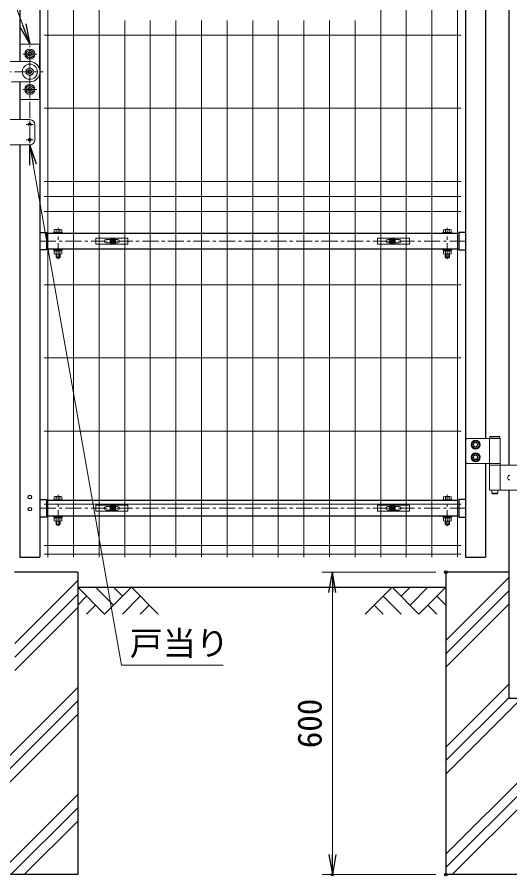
# Model space of a CAD drawing. Units: millimetres, scale not verified. Extents: x -4200 to 4200, y -2970 to 2970.
# Drawn here: x -2614 to -1637, y -925 to 779 of the extents above; entities that cross this region are included whole.
import ezdxf
from ezdxf.enums import TextEntityAlignment as Align

# ---------------------------------------------------------------- set-up
doc = ezdxf.new("R2010")
doc.units = ezdxf.units.MM
doc.header["$LTSCALE"] = 10
doc.header["$PDMODE"] = 32
doc.header["$PDSIZE"] = 5
doc.linetypes.add('USER1', pattern=[50.8, 31.75, -6.35, 6.35, -6.35])
for name, color, linetype, lineweight in [('0-0_D-STR-TXT', 7, 'Continuous', 13), ('0-1_D-STR1', 1, 'Continuous', 25), ('0-2_D-STR-DIM', 7, 'Continuous', 13), ('0-3_0', 7, 'Continuous', 25), ('0-4_Defpoints', 6, 'Continuous', 25), ('0-5_D-DCR-HCH', 7, 'Continuous', 13), ('0-6_D-STR4', 7, 'Continuous', 25), ('0-7_D-BGD', 7, 'Continuous', 25), ('0-8_D-STR3', 3, 'Continuous', 13), ('0-9_D-BMK', 2, 'USER1', 13), ('0-A_D-STR2', 7, 'Continuous', 13)]:
    doc.layers.add(name, color=color, linetype=linetype, lineweight=lineweight)
doc.styles.add('ＭＳ ゴシック', font='')
doc.styles.get('ＭＳ ゴシック').set_extended_font_data('MS Gothic')

# ---------------------------------------------------------------- blocks, each defined once
blk = doc.blocks.new('_Open')
at = {"layer": '0-3_0'}
blk.add_line((-10, 1.667), (0, 0), dxfattribs=at)
blk.add_lwpolyline([(-10, -1.667), (0, 0), (-10, 0)], dxfattribs=at)
blk = doc.blocks.new('U5')
at = {"layer": '0-1_D-STR1'}
for p, q in [((100, 14150), (100, 10130)), ((500, 14150), (500, 300)), ((8940, 14150), (8940, 300)), ((9340, 13270), (9340, 2655)), ((100, 9730), (100, 8980)), ((100, 8480), (100, 300)), ((500, 6742), (630, 6742)), ((630, 6742), (630, 6393)), ((8810, 6722.5), (630, 6722.5)), ((8940, 6742), (8810, 6742)), ((8810, 6742), (8810, 6393)), ((630, 6393), (500, 6393)), ((8810, 6412.5), (630, 6412.5)), ((8810, 6393), (8940, 6393)), ((9340, 2155), (9340, 300)), ((500, 1442), (630, 1442)), ((630, 1442), (630, 1093)), ((8810, 1422.5), (630, 1422.5)), ((8810, 1442), (8810, 1093)), ((8940, 1442), (8810, 1442)), ((630, 1093), (500, 1093)), ((8810, 1112.5), (630, 1112.5)), ((8810, 1093), (8940, 1093)), ((100, 300), (500, 300)), ((8940, 300), (9340, 300))]:
    blk.add_line(p, q, dxfattribs=at)
for centre in [(300, 1490), (300, 1250)]:
    blk.add_circle(centre, 35, dxfattribs=at)
at = {"layer": '0-4_Defpoints'}
for centre in [(1950, 6567.5), (7490, 6567.5), (1950, 1267.5), (7490, 1267.5)]:
    blk.add_circle(centre, 40, dxfattribs=at)
at = {"layer": '0-8_D-STR3'}
for p, q in [((110, 10480), (110, 10130)), ((490, 10480), (110, 10480)), ((300, 10360.8), (230, 10320.4)), ((230, 10239.6), (230, 10320.4)), ((300, 10199.2), (230, 10239.6)), ((300, 10360.8), (370, 10320.4)), ((300, 10199.2), (370, 10239.6)), ((370, 10239.6), (370, 10320.4)), ((-180, 10130), (300, 10130)), ((300, 10010.8), (230, 9970.4)), ((230, 9889.6), (230, 9970.4)), ((300, 9849.2), (230, 9889.6)), ((300, 10010.8), (370, 9970.4)), ((300, 9849.2), (370, 9889.6)), ((370, 9889.6), (370, 9970.4)), ((-60, 9730), (300, 9730)), ((110, 9380), (110, 9730)), ((490, 9867.6), (490, 9380)), ((300, 9660.8), (230, 9620.4)), ((300, 9660.8), (230, 9620.4)), ((230, 9539.6), (230, 9620.4)), ((230, 9620.4), (230, 9539.6)), ((300, 9660.8), (370, 9620.4)), ((300, 9660.8), (370, 9620.4)), ((370, 9539.6), (370, 9620.4)), ((370, 9620.4), (370, 9539.6)), ((490, 9380), (110, 9380)), ((300, 9499.2), (230, 9539.6)), ((300, 9499.2), (230, 9539.6)), ((300, 9499.2), (370, 9539.6)), ((300, 9499.2), (370, 9539.6)), ((-200, 8980), (300, 8980)), ((400, 8580), (400, 8880)), ((-200, 8480), (300, 8480)), ((770, 6738.5), (770, 6722.5)), ((770, 6738.5), (950, 6738.5)), ((770, 6722.5), (950, 6722.5)), ((785, 6738.5), (785, 6793)), ((935, 6738.5), (785, 6738.5)), ((916.3, 6798.5), (803.8, 6798.5)), ((822.5, 6738.5), (822.5, 6793)), ((897.5, 6738.5), (897.5, 6793)), ((935, 6738.5), (935, 6793)), ((950, 6738.5), (950, 6722.5)), ((8490, 6738.5), (8490, 6722.5)), ((8670, 6738.5), (8490, 6738.5)), ((8670, 6722.5), (8490, 6722.5)), ((8505, 6738.5), (8505, 6793)), ((8505, 6738.5), (8655, 6738.5)), ((8523.7, 6798.5), (8636.2, 6798.5)), ((8542.5, 6738.5), (8542.5, 6793)), ((8617.5, 6738.5), (8617.5, 6793)), ((8655, 6738.5), (8655, 6793)), ((8670, 6738.5), (8670, 6722.5)), ((770, 6412.5), (770, 6396.5)), ((770, 6412.5), (950, 6412.5)), ((770, 6396.5), (950, 6396.5)), ((785, 6376.5), (785, 6317)), ((803.8, 6311.5), (916.3, 6311.5)), ((820, 6248.5), (820, 6311.5)), ((822.5, 6376.5), (822.5, 6317)), ((830, 6238.5), (830, 6311.5)), ((863.8, 6376.5), (852.2, 6396.5)), ((870.7, 6376.5), (859.1, 6396.5)), ((890, 6238.5), (890, 6311.5)), ((897.5, 6376.5), (897.5, 6317)), ((900, 6248.5), (900, 6311.5)), ((935, 6376.5), (935, 6317)), ((950, 6412.5), (950, 6396.5)), ((8490, 6412.5), (8490, 6396.5)), ((8670, 6412.5), (8490, 6412.5)), ((8670, 6396.5), (8490, 6396.5)), ((8505, 6376.5), (8505, 6317)), ((8636.2, 6311.5), (8523.7, 6311.5)), ((8540, 6248.5), (8540, 6311.5)), ((8542.5, 6376.5), (8542.5, 6317)), ((8550, 6238.5), (8550, 6311.5)), ((8569.3, 6376.5), (8580.8, 6396.5)), ((8576.2, 6376.5), (8587.8, 6396.5)), ((8610, 6238.5), (8610, 6311.5)), ((8617.5, 6376.5), (8617.5, 6317)), ((8620, 6248.5), (8620, 6311.5)), ((8655, 6376.5), (8655, 6317)), ((8670, 6412.5), (8670, 6396.5)), ((820, 6248.5), (830, 6238.5)), ((820, 6248.5), (900, 6248.5)), ((890, 6238.5), (830, 6238.5)), ((890, 6238.5), (900, 6248.5)), ((8550, 6238.5), (8540, 6248.5)), ((8620, 6248.5), (8540, 6248.5)), ((8550, 6238.5), (8610, 6238.5)), ((8620, 6248.5), (8610, 6238.5)), ((8940, 2605), (8940, 2205)), ((9630, 2655), (8990, 2655)), ((9414, 2655), (9414, 2155)), ((9432, 2695), (9422, 2685)), ((9422, 2685), (9422, 2655)), ((9622, 2655), (9422, 2655)), ((9612, 2695), (9432, 2695)), ((9622, 2685), (9622, 2655)), ((9630, 2655), (9630, 2155)), ((8990, 2155), (9630, 2155)), ((9414, 2125), (10334, 2125)), ((9414, 2125), (9414, 1625)), ((9417, 2155), (9627, 2155)), ((9417, 2155), (9417, 2125)), ((9417, 2125), (9627, 2125)), ((9627, 2155), (9627, 2125)), ((9630, 2125), (9630, 1625)), ((9775, 1875), (9775.1, 1875)), ((10334, 1625), (9414, 1625)), ((9462, 1625), (9462, 1565)), ((9582, 1565), (9462, 1565)), ((9472, 1555), (9462, 1565)), ((9572, 1555), (9472, 1555)), ((9572, 1555), (9582, 1565)), ((9582, 1625), (9582, 1565)), ((770, 1438.5), (770, 1422.5)), ((770, 1438.5), (950, 1438.5)), ((770, 1422.5), (950, 1422.5)), ((785, 1438.5), (785, 1493)), ((935, 1438.5), (785, 1438.5)), ((916.3, 1498.5), (803.8, 1498.5)), ((822.5, 1438.5), (822.5, 1493)), ((897.5, 1438.5), (897.5, 1493)), ((935, 1438.5), (935, 1493)), ((950, 1438.5), (950, 1422.5)), ((8490, 1438.5), (8490, 1422.5)), ((8670, 1438.5), (8490, 1438.5)), ((8670, 1422.5), (8490, 1422.5)), ((8505, 1438.5), (8505, 1493)), ((8505, 1438.5), (8655, 1438.5)), ((8523.7, 1498.5), (8636.2, 1498.5)), ((8542.5, 1438.5), (8542.5, 1493)), ((8617.5, 1438.5), (8617.5, 1493)), ((8655, 1438.5), (8655, 1493)), ((8670, 1438.5), (8670, 1422.5)), ((770, 1112.5), (770, 1096.5)), ((770, 1112.5), (950, 1112.5)), ((770, 1096.5), (950, 1096.5)), ((785, 1076.5), (785, 1017)), ((822.5, 1076.5), (822.5, 1017)), ((863.8, 1076.5), (852.2, 1096.5)), ((870.7, 1076.5), (859.1, 1096.5)), ((897.5, 1076.5), (897.5, 1017)), ((935, 1076.5), (935, 1017)), ((950, 1112.5), (950, 1096.5)), ((8490, 1112.5), (8490, 1096.5)), ((8670, 1112.5), (8490, 1112.5)), ((8670, 1096.5), (8490, 1096.5)), ((8505, 1076.5), (8505, 1017)), ((8542.5, 1076.5), (8542.5, 1017)), ((8569.3, 1076.5), (8580.8, 1096.5)), ((8576.2, 1076.5), (8587.8, 1096.5)), ((8617.5, 1076.5), (8617.5, 1017)), ((8655, 1076.5), (8655, 1017)), ((8670, 1112.5), (8670, 1096.5)), ((803.8, 1011.5), (916.3, 1011.5)), ((820, 948.5), (820, 1011.5)), ((820, 948.5), (830, 938.5)), ((820, 948.5), (900, 948.5)), ((830, 938.5), (830, 1011.5)), ((890, 938.5), (830, 938.5)), ((890, 938.5), (890, 1011.5)), ((890, 938.5), (900, 948.5)), ((900, 948.5), (900, 1011.5)), ((8636.2, 1011.5), (8523.7, 1011.5)), ((8540, 948.5), (8540, 1011.5)), ((8550, 938.5), (8540, 948.5)), ((8620, 948.5), (8540, 948.5)), ((8550, 938.5), (8550, 1011.5)), ((8550, 938.5), (8610, 938.5)), ((8610, 938.5), (8610, 1011.5)), ((8620, 948.5), (8610, 938.5)), ((8620, 948.5), (8620, 1011.5))]:
    blk.add_line(p, q, dxfattribs=at)
for points in [[(490, 9992.4), (490, 9992.4), (490, 10480)], [(937, 6376.5), (783, 6376.5), (783, 6396.5)], [(937, 6376.5), (937, 6396.5), (783, 6396.5)], [(8503, 6376.5), (8657, 6376.5), (8657, 6396.5)], [(8503, 6376.5), (8503, 6396.5), (8657, 6396.5)], [(9612, 2695), (9622, 2685), (9422, 2685)], [(937, 1076.5), (783, 1076.5), (783, 1096.5)], [(937, 1076.5), (937, 1096.5), (783, 1096.5)], [(8503, 1076.5), (8657, 1076.5), (8657, 1096.5)], [(8503, 1076.5), (8503, 1096.5), (8657, 1096.5)]]:
    blk.add_lwpolyline(points, dxfattribs=at)
for points in [[(9140, 2611), (9069.9, 2570.5), (9069.9, 2489.5), (9140, 2449), (9210.1, 2489.5), (9210.1, 2570.5)], [(9140, 2361), (9069.9, 2320.5), (9069.9, 2239.5), (9140, 2199), (9210.1, 2239.5), (9210.1, 2320.5)]]:
    blk.add_lwpolyline(points, close=True, dxfattribs=at)
for centre, radius in [((300, 10280), 100), ((300, 10280), 70), ((300, 10280), 40), ((300, 10280), 35), ((300, 9930), 150), ((300, 9930), 70), ((300, 9930), 40), ((300, 9930), 35), ((300, 9580), 100), ((300, 9580), 100), ((300, 9580), 70), ((300, 9580), 70), ((300, 9580), 40), ((300, 9580), 40), ((300, 9580), 35), ((300, 9580), 35), ((300, 8880), 30), ((300, 8580), 30), ((9140, 2530), 90), ((9140, 2530), 70.3), ((9140, 2530), 45), ((9140, 2530), 45), ((9140, 2530), 40), ((9140, 2280), 90), ((9140, 2280), 70.3), ((9140, 2280), 45), ((9140, 2280), 45), ((9140, 2280), 40)]:
    blk.add_circle(centre, radius, dxfattribs=at)
for centre, radius, start, end in [((300, 9930), 200, 270, 89.99983), ((300, 8880), 100, 0, 90), ((300, 8580), 100, 270, 0.00001), ((803.8, 6764), 34.5, 57.13278, 122.86722), ((860, 6668.6), 129.9, 73.22135, 106.77865), ((916.3, 6764), 34.5, 57.13278, 122.86722), ((8523.7, 6764), 34.5, 57.13278, 122.86722), ((8580, 6668.6), 129.9, 73.22135, 106.77865), ((8636.2, 6764), 34.5, 57.13278, 122.86722), ((803.8, 6346), 34.5, 237.13278, 302.86722), ((860, 6441.4), 129.9, 253.22135, 286.77865), ((916.3, 6346), 34.5, 237.13278, 302.86722), ((8523.7, 6346), 34.5, 237.13278, 302.86722), ((8580, 6441.4), 129.9, 253.22135, 286.77865), ((8636.2, 6346), 34.5, 237.13278, 302.86722), ((8990, 2605), 50, 90, 180), ((8990, 2205), 50, 180, 270), ((9820, 1875), 45, 90, 180), ((9820, 1875), 45, 180, 270), ((803.8, 1464), 34.5, 57.13278, 122.86722), ((860, 1368.6), 129.9, 73.22135, 106.77865), ((916.3, 1464), 34.5, 57.13278, 122.86722), ((8523.7, 1464), 34.5, 57.13278, 122.86722), ((8580, 1368.6), 129.9, 73.22135, 106.77865), ((8636.2, 1464), 34.5, 57.13278, 122.86722), ((803.8, 1046), 34.5, 237.13278, 302.86722), ((860, 1141.4), 129.9, 253.22135, 286.77865), ((916.3, 1046), 34.5, 237.13278, 302.86722), ((8523.7, 1046), 34.5, 237.13278, 302.86722), ((8580, 1141.4), 129.9, 253.22135, 286.77865), ((8636.2, 1046), 34.5, 237.13278, 302.86722)]:
    blk.add_arc(centre, radius, start, end, dxfattribs=at)
at = {"layer": '0-9_D-BMK'}
for p, q in [((300, 8510), (300, 10450)), ((158.8, 10280), (441.2, 10280)), ((-512.1, 9930), (568.4, 9930)), ((158.8, 9580), (441.2, 9580)), ((231.1, 8880), (368.9, 8880)), ((231.1, 8580), (368.9, 8580)), ((860, 6214), (860, 6834.9)), ((8580, 6214), (8580, 6834.9)), ((500, 6567.5), (8940, 6567.5)), ((860, 914), (860, 1534.9)), ((8580, 914), (8580, 1534.9)), ((500, 1267.5), (8940, 1267.5))]:
    blk.add_line(p, q, dxfattribs=at)
blk = doc.blocks.new('A$C1aa64d16')
at = {"layer": '0-8_D-STR3'}
for p, q in [((-339.9, 60), (295.1, 60)), ((-339.9, -60), (-339.9, 60)), ((-137.4, 35), (-45.6, 35)), ((-18.5, 4.2), (-31.5, 3.9)), ((-31.5, 3.9), (-31.5, -4)), ((-4, 31.5), (-4.2, 18.5)), ((-4, 31.5), (4, 31.5)), ((4, 31.5), (4.2, 18.5)), ((18.5, 4.2), (31.5, 3.9)), ((31.5, 3.9), (31.5, -4)), ((45.6, 35), (92.6, 35)), ((-137.4, -35), (-45.6, -35)), ((-18.5, -4.2), (-31.5, -4)), ((-4, -31.5), (-4.2, -18.5)), ((18.5, -4.2), (31.5, -4)), ((45.6, -35), (92.6, -35))]:
    blk.add_line(p, q, dxfattribs=at)
for points in [[(-339.9, -60), (295.1, -60), (295.1, 60)], [(-4, -31.5), (4, -31.5), (4.2, -18.5)]]:
    blk.add_lwpolyline(points, dxfattribs=at)
for radius in [57.5, 52.5]:
    blk.add_circle((0, 0), radius, dxfattribs=at)
for centre, radius, start, end in [((-137.4, 0), 35, 90, 270), ((-19.1, 19), 14.9, 270, 0), ((19.1, 19), 14.9, 180, 270), ((92.6, 0), 35, 270, 90), ((-19.1, -19), 14.9, 0, 90), ((19.1, -19), 14.9, 90, 180)]:
    blk.add_arc(centre, radius, start, end, dxfattribs=at)
blk = doc.blocks.new('A$Cf29bf4b8')
at = {"layer": '0-8_D-STR3'}
for p, q in [((-295.2, 60), (339.8, 60)), ((-295.2, -60), (-295.2, 60)), ((-92.7, 35), (-45.6, 35)), ((-18.5, 4.2), (-31.5, 3.9)), ((-31.5, 3.9), (-31.5, -4)), ((-4, 31.5), (-4.2, 18.5)), ((-4, 31.5), (4, 31.5)), ((4, 31.5), (4.2, 18.5)), ((18.5, 4.2), (31.5, 3.9)), ((31.5, 3.9), (31.5, -4)), ((45.6, 35), (137.3, 35)), ((-92.7, -35), (-45.6, -35)), ((-18.5, -4.2), (-31.5, -4)), ((-4, -31.5), (-4.2, -18.5)), ((18.5, -4.2), (31.5, -4)), ((45.6, -35), (137.3, -35))]:
    blk.add_line(p, q, dxfattribs=at)
for points in [[(-295.2, -60), (339.8, -60), (339.8, 60)], [(-4, -31.5), (4, -31.5), (4.2, -18.5)]]:
    blk.add_lwpolyline(points, dxfattribs=at)
for radius in [57.5, 52.5]:
    blk.add_circle((0, 0), radius, dxfattribs=at)
for centre, radius, start, end in [((-92.7, 0), 35, 90, 270), ((-19.1, 19), 14.9, 270, 0), ((19.1, 19), 14.9, 180, 270), ((137.3, 0), 35, 270, 90), ((-19.1, -19), 14.9, 0, 90), ((19.1, -19), 14.9, 90, 180)]:
    blk.add_arc(centre, radius, start, end, dxfattribs=at)

msp = doc.modelspace()

# ---------------------------------------------------------------- linework, layer by layer
at = {"layer": '0-0_D-STR-TXT'}
for points in [[(-3055.97, 1270.03), (-2792.64, 1270.03), (-2602.94, 763.15)], [(-2205.74, -506.76), (-2406.8, -506.76), (-2581.97, 486.29)]]:
    msp.add_lwpolyline(points, dxfattribs=at)
at = {"layer": '0-1_D-STR1'}
for p, q in [((-1638.92, 951.68), (-1638.92, -109.82)), ((-1638.92, -159.82), (-1638.92, -572.32)), ((-1638.92, -572.32), (-1588.92, -572.32))]:
    msp.add_line(p, q, dxfattribs=at)
at = {"layer": '0-2_D-STR-DIM'}
for p, q in [((-1783.92, -322.32), (-2008.92, -322.32)), ((-1988.92, -362.32), (-1988.92, -882.32)), ((-1783.92, -922.32), (-2008.92, -922.32))]:
    msp.add_line(p, q, dxfattribs=at)
at = {"layer": '0-4_Defpoints'}
for p in [(-1763.92, -322.32), (-1988.92, -922.32), (-1763.92, -922.31), (-1763.92, -922.32)]:
    msp.add_point(p, dxfattribs=at)
at = {"layer": '0-5_D-DCR-HCH'}
for p, q in [((-2618.91, -464.13), (-2493.92, -339.14)), ((-1763.92, -457.66), (-1638.91, -332.66)), ((-2440.7, -405.53), (-2493.92, -352.31)), ((-2422.97, -387.79), (-2458.44, -352.31)), ((-2387.49, -352.31), (-2440.7, -405.53)), ((-2405.14, -370.14), (-2422.97, -352.31)), ((-2387.49, -352.31), (-2334.28, -405.53)), ((-1870.34, -352.28), (-1923.55, -405.49)), ((-1852.6, -370.01), (-1834.87, -352.28)), ((-1834.87, -387.75), (-1799.39, -352.28)), ((-2618.91, -490.65), (-2493.92, -365.65)), ((-2476.18, -370.05), (-2493.92, -387.71)), ((-2369.76, -370.05), (-2405.39, -405.53)), ((-1888.08, -370.01), (-1852.44, -405.49)), ((-1781.65, -370.01), (-1763.92, -387.67)), ((-1763.92, -484.18), (-1638.91, -359.18)), ((-2458.44, -387.79), (-2476.26, -405.53)), ((-2352.02, -387.79), (-2369.84, -405.53)), ((-1905.82, -387.75), (-1888, -405.49)), ((-1799.39, -387.75), (-1781.57, -405.49)), ((-1763.92, -510.7), (-1638.91, -385.7)), ((-2618.91, -517.17), (-2493.92, -392.17)), ((-1763.92, -669.8), (-1638.91, -544.79)), ((-2793.92, -851.27), (-2493.92, -551.27)), ((-2793.92, -877.78), (-2493.92, -577.78)), ((-1763.92, -696.31), (-1638.91, -571.31)), ((-1763.92, -722.83), (-1613.4, -572.32)), ((-1763.92, -881.93), (-1463.92, -581.93)), ((-2793.92, -904.3), (-2493.92, -604.3)), ((-1763.92, -908.44), (-1463.92, -608.44)), ((-1751.27, -922.31), (-1463.92, -634.96)), ((-2652.83, -922.31), (-2493.92, -763.4)), ((-2626.31, -922.31), (-2493.92, -789.92)), ((-2599.8, -922.31), (-2493.92, -816.43))]:
    msp.add_line(p, q, dxfattribs=at)
msp.add_lwpolyline([(-1870.34, -352.28), (-1817.13, -405.49), (-1763.92, -352.28)], dxfattribs=at)
at = {"layer": '0-6_D-STR4'}
for p, q in [((-2493.92, -322.32), (-2618.92, -322.32)), ((-2493.92, -322.32), (-2493.92, -922.31)), ((-1638.92, -322.32), (-1763.92, -322.32)), ((-1763.92, -322.32), (-1763.92, -922.31)), ((-2493.92, -922.31), (-2793.92, -922.31)), ((-1463.92, -922.31), (-1763.92, -922.31))]:
    msp.add_line(p, q, dxfattribs=at)
at = {"layer": '0-7_D-BGD'}
msp.add_line((-2493.92, -352.31), (-1763.92, -352.31), dxfattribs=at)
at = {"layer": '0-A_D-STR2'}
for p, q in [((-2553.08, 1177.68), (-2553.08, -292.32)), ((-2502.31, 1177.68), (-2502.31, -292.32)), ((-2451.54, 1177.68), (-2451.54, -292.32)), ((-1893.07, 1177.68), (-1893.07, -292.32)), ((-1842.3, 1177.68), (-1842.3, -292.32)), ((-1791.53, 1177.68), (-1791.53, -292.32)), ((-1740.76, 1177.68), (-1740.76, -292.32)), ((-2400.77, 772.5), (-2400.77, -292.32)), ((-2350, 772.5), (-2350, -292.32)), ((-2299.23, 772.5), (-2299.23, -292.32)), ((-2248.46, 772.5), (-2248.46, -292.32)), ((-2197.69, 772.5), (-2197.69, -292.32)), ((-2146.92, 772.5), (-2146.92, -292.32)), ((-2096.15, 772.5), (-2096.15, -292.32)), ((-2045.38, 772.5), (-2045.38, -292.32)), ((-1994.61, 772.5), (-1994.61, -292.32)), ((-1943.84, 772.5), (-1943.84, -292.32)), ((-2560.08, 743.43), (-1733.76, 743.43)), ((-2560.08, 598.31), (-1733.76, 598.31)), ((-2560.08, 453.18), (-1733.76, 453.18)), ((-2560.08, 423.18), (-1733.76, 423.18)), ((-2560.08, 393.18), (-1733.76, 393.18)), ((-2560.08, 248.06), (-1733.76, 248.06)), ((-2560.08, 102.93), (-1733.76, 102.93)), ((-2560.08, -42.19), (-1733.76, -42.19)), ((-2560.08, -187.32), (-1733.76, -187.32)), ((-2560.08, -269.47), (-1733.76, -269.47)), ((-2560.08, -286.47), (-1733.76, -286.47))]:
    msp.add_line(p, q, dxfattribs=at)

# ---------------------------------------------------------------- block references
at = {"layer": '0-0_D-STR-TXT', "xscale": 4, "yscale": 4}
for p, rotation in [((-2588.92, 725.68), 290.51865), ((-2588.92, 525.69), 100.00382)]:
    msp.add_blockref('_Open', p, dxfattribs=dict(at, rotation=rotation))
at = {"layer": '0-2_D-STR-DIM', "xscale": 0.1, "yscale": 0.1}
for name, p in [('U5', (-2618.92, -322.32)), ('A$C1aa64d16', (-2423.92, 334.43)), ('A$Cf29bf4b8', (-1869.92, 334.43)), ('A$C1aa64d16', (-2423.92, -195.57)), ('A$Cf29bf4b8', (-1869.92, -195.57))]:
    msp.add_blockref(name, p, dxfattribs=at)
at = {"layer": '0-2_D-STR-DIM', "xscale": 4, "yscale": 4}
for p, rotation in [((-1988.92, -322.32), 90), ((-1988.92, -922.32), 270)]:
    msp.add_blockref('_Open', p, dxfattribs=dict(at, rotation=rotation))

# ---------------------------------------------------------------- texts
at = {"layer": '0-0_D-STR-TXT', "style": 'ＭＳ ゴシック'}
msp.add_text('戸当り', height=48.09, dxfattribs=at).set_placement((-2390.76, -501.67), align=Align.BOTTOM_LEFT)
at = {"layer": '0-2_D-STR-DIM', "style": 'ＭＳ ゴシック'}
msp.add_text('600', height=48.09, rotation=90, dxfattribs=at).set_placement((-1995.66, -671.57), align=Align.BOTTOM_LEFT)

doc.saveas('drawing.dxf')
